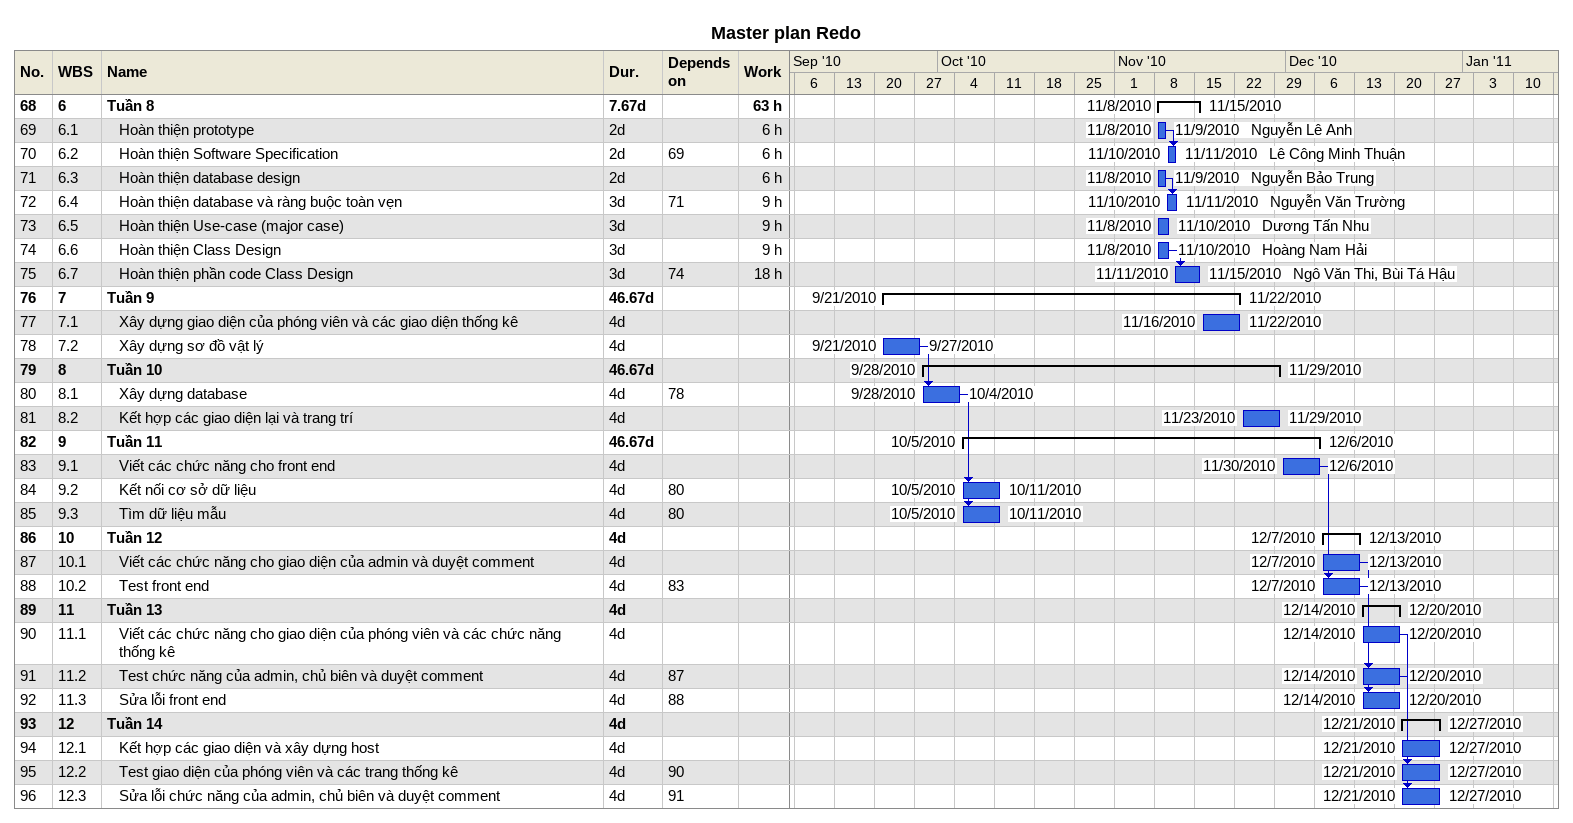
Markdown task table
Master plan Redo

| ID | WBS | Task | Duration | Start | Finish | Predecessors | Resources | Work (h) |
|---|---|---|---|---|---|---|---|---|
| 68 | 6 | **Tuần 8** | 7.67d | 2010-11-08 | 2010-11-15 |  |  | 63 |
| 69 | 6.1 | Hoàn thiện prototype | 2d | 2010-11-08 | 2010-11-09 |  | Nguyễn Lê Anh | 6 |
| 70 | 6.2 | Hoàn thiện Software Specification | 2d | 2010-11-10 | 2010-11-11 | 69 | Lê Công Minh Thuận | 6 |
| 71 | 6.3 | Hoàn thiện database design | 2d | 2010-11-08 | 2010-11-09 |  | Nguyễn Bảo Trung | 6 |
| 72 | 6.4 | Hoàn thiện database và ràng buộc toàn vẹn | 3d | 2010-11-10 | 2010-11-11 | 71 | Nguyễn Văn Trường | 9 |
| 73 | 6.5 | Hoàn thiện Use-case (major case) | 3d | 2010-11-08 | 2010-11-10 |  | Dương Tấn Nhu | 9 |
| 74 | 6.6 | Hoàn thiện Class Design | 3d | 2010-11-08 | 2010-11-10 |  | Hoàng Nam Hải | 9 |
| 75 | 6.7 | Hoàn thiện phần code Class Design | 3d | 2010-11-11 | 2010-11-15 | 74 | Ngô Văn Thi, Bùi Tá Hậu | 18 |
| 76 | 7 | **Tuần 9** | 46.67d | 2010-09-21 | 2010-11-22 |  |  |  |
| 77 | 7.1 | Xây dựng giao diện của phóng viên và các giao diện thống kê | 4d | 2010-11-16 | 2010-11-22 |  |  |  |
| 78 | 7.2 | Xây dựng sơ đồ vật lý | 4d | 2010-09-21 | 2010-09-27 |  |  |  |
| 79 | 8 | **Tuần 10** | 46.67d | 2010-09-28 | 2010-11-29 |  |  |  |
| 80 | 8.1 | Xây dựng database | 4d | 2010-09-28 | 2010-10-04 | 78 |  |  |
| 81 | 8.2 | Kết hợp các giao diện lại và trang trí | 4d | 2010-11-23 | 2010-11-29 |  |  |  |
| 82 | 9 | **Tuần 11** | 46.67d | 2010-10-05 | 2010-12-06 |  |  |  |
| 83 | 9.1 | Viết các chức năng cho front end | 4d | 2010-11-30 | 2010-12-06 |  |  |  |
| 84 | 9.2 | Kết nối cơ sở dữ liệu | 4d | 2010-10-05 | 2010-10-11 | 80 |  |  |
| 85 | 9.3 | Tìm dữ liệu mẫu | 4d | 2010-10-05 | 2010-10-11 | 80 |  |  |
| 86 | 10 | **Tuần 12** | 4d | 2010-12-07 | 2010-12-13 |  |  |  |
| 87 | 10.1 | Viết các chức năng cho giao diện của admin và duyệt comment | 4d | 2010-12-07 | 2010-12-13 |  |  |  |
| 88 | 10.2 | Test front end | 4d | 2010-12-07 | 2010-12-13 | 83 |  |  |
| 89 | 11 | **Tuần 13** | 4d | 2010-12-14 | 2010-12-20 |  |  |  |
| 90 | 11.1 | Viết các chức năng cho giao diện của phóng viên và các chức năng thống kê | 4d | 2010-12-14 | 2010-12-20 |  |  |  |
| 91 | 11.2 | Test chức năng của admin, chủ biên và duyệt comment | 4d | 2010-12-14 | 2010-12-20 | 87 |  |  |
| 92 | 11.3 | Sửa lỗi front end | 4d | 2010-12-14 | 2010-12-20 | 88 |  |  |
| 93 | 12 | **Tuần 14** | 4d | 2010-12-21 | 2010-12-27 |  |  |  |
| 94 | 12.1 | Kết hợp các giao diện và xây dựng host | 4d | 2010-12-21 | 2010-12-27 |  |  |  |
| 95 | 12.2 | Test giao diện của phóng viên và các trang thống kê | 4d | 2010-12-21 | 2010-12-27 | 90 |  |  |
| 96 | 12.3 | Sửa lỗi chức năng của admin, chủ biên và duyệt comment | 4d | 2010-12-21 | 2010-12-27 | 91 |  |  |
